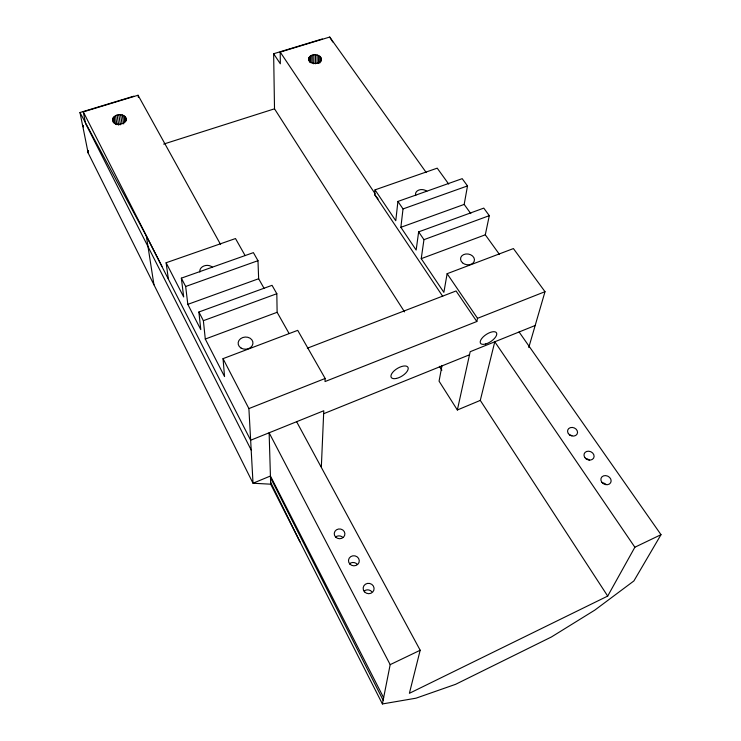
<?xml version="1.0" encoding="UTF-8"?>
<svg xmlns="http://www.w3.org/2000/svg" width="741" height="741" viewBox="0 0 741 741"><rect width="100%" height="100%" fill="white"/><g stroke="black" fill="none" stroke-linecap="round" stroke-linejoin="round"><path stroke-width="1.11" d="M308.941 60.929L308.997 57.548C311.757 52.694 322.789 54.325 321.103 60.679C318.408 65.532 307.237 63.939 308.997 57.548M309.664 62.179L309.766 56.548M310.423 62.698L310.544 55.936M310.766 62.476L310.887 55.714M312.137 63.004L312.285 55.121M313.693 63.809L313.878 54.797M315.351 63.782L315.546 54.769M317 62.911L317.185 55.029M318.473 63.457L318.676 55.575M319.741 63.115L319.917 56.353M320.705 61.827L320.825 57.326M321.298 60.679L321.353 58.428M321.344 466.849L323.771 410.755L250.653 440.237L253.024 483.234L270.687 484.188L382.402 703.95L415.997 698.189L455.595 684.323L551.406 636.982L594.782 610.139L633.879 580.953L661.009 534.678L519.089 331.977M289.055 333.441L277.125 312.304L276.819 293.714L272.04 285.331L198.884 312.007L203.377 320.686L205.285 339.045L224.551 376.576L223.032 358.653L297.715 330.347L325.169 378.475L325.03 381.559L476.824 321.511L477.528 318.324L447.129 273.698L513.411 248.568L545.005 291.685L528.768 347.52M112.66 118.968C112.308 125.961 124.34 125.831 126.109 119.931C126.405 112.975 114.475 113.114 112.66 118.968L113.234 122.321M442.71 296.326L374.622 194.577L375.029 189.863L437.218 168.161L448.694 184.064M470.804 213.593L464.181 204.414L467.506 185.926L462.189 178.664L397.917 201.441L395.768 220.753L375.029 189.863M499.425 254.376L485.299 234.804L489.301 215.659L483.771 208.119L418.646 231.868L416.155 250.06L400.872 227.311L403.021 208.934L397.917 201.441M447.129 273.698L443.868 292.371L421.231 258.655L423.954 239.667L418.646 231.868M88.494 150.756L88.133 152.924L253.024 483.234L270.428 476.009L269.131 432.79L390.174 664.64L382.402 703.95M442.016 365.452L439.061 381.161L457.354 409.986L480.288 400.399L494.784 341.786L634.87 547.228L607.694 596.088L409.393 693.307L420.184 650.246L296.622 421.703M457.354 409.986L470.183 351.706L535.178 325.494M390.174 664.64L420.184 650.246M634.87 547.228L661.009 534.678M323.641 413.719L469.507 354.782M133.825 96.182L79.991 112.53L146.347 236.009L250.653 440.237L248.893 408.587L325.169 378.475M477.528 318.324L545.005 291.685M307.358 348.196L456.067 290.963L476.824 321.511M205.285 339.045L277.125 312.304M421.231 258.655L485.299 234.804M203.377 320.686L276.819 293.714M423.954 239.667L489.301 215.659M198.884 312.007L200.783 329.615L187.816 304.356L258.646 278.736L257.979 260.684L253.394 252.635L181.35 278.153L183.685 296.965L166.123 262.749L235.499 238.546L245.123 255.589M400.872 227.311L464.181 204.414M187.816 304.356L185.667 286.489L257.979 260.684M403.021 208.934L467.506 185.926M163.65 144.087L274.513 108.816L273.642 53.741L322.326 38.958M251.19 450.028L85.576 123.534L83.298 111.882L138.058 95.246L220.623 244.567M273.642 53.741L280.33 63.791L280.209 52.083L329.717 37.05L426.232 172.551M374.622 194.577L378.095 198.986M280.209 52.083L375.159 193.818M480.288 400.399L607.694 596.088M274.513 108.816L404.549 311.896M439.385 366.313L441.877 370.204M79.991 112.53L82.501 125.034L83.538 126.813M329.717 37.05L332.737 41.959M82.501 125.034L83.511 126.711M258.646 278.736L264.157 288.508M181.35 278.153L185.667 286.489M223.032 358.653L248.893 408.587M383.634 697.735L270.428 476.009L270.687 484.188M83.298 111.882L161.964 266.371M270.484 477.602L383.134 700.254M270.622 482.289L299.966 541.791M82.594 125.322L88.133 152.924L87.957 150.636M114.17 116.643L115.485 124.479M113.206 117.745L114.151 123.339M115.485 115.726L116.976 124.692M117.059 115.068L118.727 125.155M118.792 114.707L120.45 124.794M120.57 114.67L122.024 123.636M122.265 114.957L123.71 123.914M124.97 116.402L125.674 120.885M123.766 115.55L124.84 122.265M125.794 117.467L126.322 120.829M153.943 284.757L146.283 235.564M138.058 95.246L138.363 97.377M166.123 262.749L168.327 278.718M415.729 195.559A6.697 4.983 6.9 0 1 418.785 190.085A6.697 4.983 6.9 0 1 426.844 191.261M199.866 272.049A7.123 5.567 -4.6 0 1 203.97 265.954A7.123 5.567 -4.6 0 1 212.389 267.232M569.431 434.967A5.067 4.177 22 0 1 571.922 435.727M585.677 458.586A5.159 4.27 24.2 0 1 589.299 460.133M602.359 482.826A5.252 4.353 26.4 0 1 606.036 484.419M335.571 537.012A5.335 4.891 5.3 0 0 344.621 535.474A5.335 4.891 5.3 0 0 338.517 529.018A5.335 4.891 5.3 0 0 335.571 537.012A5.27 4.863 5.4 0 1 343 537.568M349.659 563.651A5.354 4.992 9 0 1 357.181 564.225M364.137 591.059A5.437 5.131 14.4 0 1 371.769 591.633M241.038 348.048A7.419 6.085 -3.4 0 0 252.903 343.778A7.419 6.085 -3.4 0 0 242.715 337.553A7.419 6.085 -3.4 0 0 241.038 348.048M462.486 262.786A6.993 5.391 10.1 0 0 474.184 261.369A6.993 5.391 10.1 0 0 465.848 253.996A6.993 5.391 10.1 0 0 462.486 262.786M485.688 343.981A9.568 4.214 -33.6 0 0 496.637 333.126A9.568 4.214 -33.6 0 0 483.095 336.998A9.568 4.214 -33.6 0 0 485.688 343.981M396.565 378.401A9.781 4.465 -31.5 0 0 408.096 367.619A9.781 4.465 -31.5 0 0 394.027 370.945A9.781 4.465 -31.5 0 0 396.565 378.401M568.356 433.605A5.113 4.205 21.8 0 0 577.007 434.235A5.113 4.205 21.8 0 0 572.284 427.437A5.113 4.205 21.8 0 0 568.356 433.605M584.825 457.54A5.206 4.289 23.9 0 0 593.587 458.179A5.206 4.289 23.9 0 0 588.743 451.204A5.206 4.289 23.9 0 0 584.825 457.54M601.738 482.122A5.307 4.381 26.1 0 0 610.621 482.771A5.307 4.381 26.1 0 0 605.647 475.602A5.307 4.381 26.1 0 0 601.738 482.122M349.863 564.058A5.409 5.03 8.8 0 0 359.015 562.465A5.409 5.03 8.8 0 0 352.79 555.824A5.409 5.03 8.8 0 0 349.863 564.058M364.563 591.883A5.493 5.168 13.9 0 0 373.835 590.234A5.493 5.168 13.9 0 0 367.462 583.408A5.493 5.168 13.9 0 0 364.563 591.883"/></g></svg>
